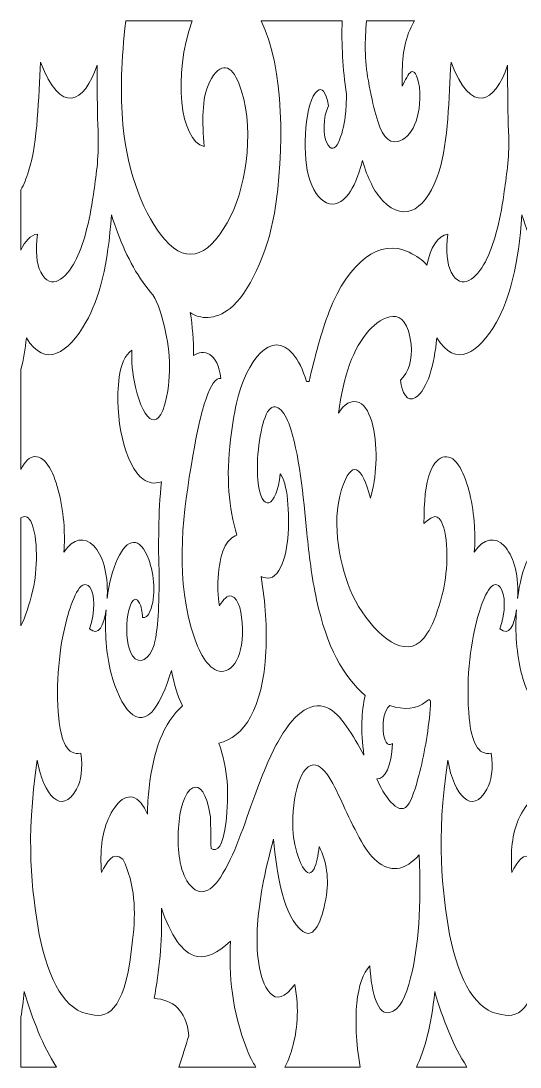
# Model space of a CAD drawing. Header units: millimetres. Extents: x -1200 to 1200, y -590 to 590.
# Drawn here: x -1200 to -637, y -590 to 590 of the extents above; entities that cross this region are included whole.
import ezdxf

# ---------------------------------------------------------------- set-up
doc = ezdxf.new("R2010")
doc.units = ezdxf.units.MM
doc.header["$MEASUREMENT"] = 0
doc.layers.add('Layer 1', color=7, linetype='Continuous')

msp = doc.modelspace()

# ---------------------------------------------------------------- linework, layer by layer
at = {"layer": 'Layer 1', "color": 250, "lineweight": 20}
for points, knots in [([(-1081.8642, 589.9734), (-1086.7919, 546.8328), (-1088.0738, 507.516), (-1084.9167, 472.8897), (-1079.8245, 417.0355), (-1060.362, 369.3258), (-1037.7809, 343.3888), (-1011.0664, 312.7052), (-985.3878, 326.0058), (-963.3466, 370.0753), (-944.725, 407.3068), (-935.7813, 473.8757), (-954.3151, 519.6634), (-962.4652, 539.7985), (-974.691, 545.8932), (-987.3595, 520.7125), (-996.6689, 502.2094), (-995.251, 475.529), (-993.3767, 448.5014), (-1020.446, 454.0999), (-1028.8692, 529.0449), (-1006.9876, 589.9734), (-1006.9876, 589.9734), (-1081.8642, 589.9734), (-1081.8642, 589.9734)], [0, 0, 0, 0, 0.125, 0.125, 0.125, 0.25, 0.25, 0.25, 0.375, 0.375, 0.375, 0.5, 0.5, 0.5, 0.625, 0.625, 0.625, 0.75, 0.75, 0.75, 0.875, 0.875, 0.875, 1, 1, 1, 1]), ([(-929.1449, 589.9734), (-902.9935, 537.4585), (-902.5298, 442.5821), (-914.1828, 372.9553), (-921.7409, 327.7951), (-943.5174, 282.0906), (-964.1136, 265.7004), (-980.904, 252.339), (-997.9668, 253.3137), (-1009.0417, 261.0925), (-1006.5675, 245.8184), (-1004.9948, 229.8826), (-1005.4059, 212.4893), (-994.2631, 220.5914), (-977.5909, 215.9863), (-974.5022, 186.7588), (-986.2312, 188.7818), (-996.923, 152.5753), (-1006.0889, 99.4389), (-1017.2296, 34.8543), (-1025.8557, -28.5653), (-1008.2281, -93.2804), (-1001.2605, -118.86), (-991.1537, -137.7831), (-979.0781, -142.6848), (-964.958, -148.416), (-949.0534, -131.819), (-950.1337, -95.278), (-950.6446, -77.9879), (-953.8265, -61.5924), (-962.4403, -58.72), (-967.2864, -57.1045), (-971.7237, -62.6949), (-976.0746, -69.8023), (-979.7888, -48.6131), (-977.5974, -16.7308), (-969.4903, -1.9177), (-966.0347, 4.3967), (-961.6536, 7.8981), (-956.5954, 9.9008), (-965.4271, 40.2395), (-968.7959, 75.3903), (-963.6945, 118.0003), (-962.0005, 132.1513), (-959.7778, 145.9796), (-956.8311, 158.7273), (-945.4714, 207.8722), (-917.3643, 242.6519), (-893.2409, 214.3501), (-887.175, 207.2337), (-882.0016, 196.5327), (-877.7897, 183.416), (-876.8745, 183.416), (-875.9592, 183.416), (-875.0439, 183.416), (-868.3827, 211.1876), (-861.457, 238.5412), (-852.2624, 262.3031), (-830.5212, 318.4882), (-794.8761, 345.3377), (-762.0103, 328.9697), (-753.7842, 324.873), (-747.1539, 320.692), (-742.0851, 314.6452), (-738.2735, 333.5573), (-730.149, 348.0948), (-718.3239, 349.5375), (-720.8244, 330.6954), (-719.4074, 315.7337), (-714.6885, 306.5515), (-703.2557, 284.3054), (-686.0861, 299.5372), (-676.1592, 318.3322), (-666.4901, 336.6384), (-659.7755, 362.535), (-655.3043, 394.1919), (-652.4885, 413.9385), (-649.0755, 435.6376), (-649.8573, 458.7164), (-650.5095, 477.9686), (-650.9171, 498.143), (-651.0447, 518.8564), (-651.088, 525.8615), (-651.0995, 532.9289), (-651.0775, 540.0422), (-665.3414, 497.0143), (-692.3914, 483.0701), (-714.861, 543.4311), (-717.4287, 503.4215), (-717.7191, 454.228), (-728.3945, 420.4348), (-741.5898, 378.6644), (-766.3106, 360.5556), (-791.8678, 387.1765), (-801.4852, 397.1948), (-808.9892, 412.6425), (-814.7954, 432.4504), (-819.8159, 414.0331), (-824.9318, 402.3132), (-830.111, 395.0625), (-845.0077, 374.2084), (-866.911, 381.3961), (-875.895, 416.6389), (-882.1828, 441.3049), (-880.1895, 500.6795), (-865.4198, 511.1598), (-860.6383, 514.5524), (-856.3885, 512.0109), (-852.9628, 494.0353), (-859.2983, 482.9948), (-860.264, 458.8432), (-853.6527, 449.8053), (-843.4511, 435.8587), (-835.7004, 467.7623), (-833.8241, 485.6235), (-833.1401, 492.133), (-832.8328, 499.305), (-832.9693, 507.2601), (-837.1659, 536.33), (-838.5055, 563.6851), (-837.7215, 589.9734), (-837.7215, 589.9734), (-929.1449, 589.9734), (-929.1449, 589.9734)], [0, 0, 0, 0, 0.024390244, 0.024390244, 0.024390244, 0.048780488, 0.048780488, 0.048780488, 0.073170732, 0.073170732, 0.073170732, 0.097560976, 0.097560976, 0.097560976, 0.12195122, 0.12195122, 0.12195122, 0.146341463, 0.146341463, 0.146341463, 0.170731707, 0.170731707, 0.170731707, 0.195121951, 0.195121951, 0.195121951, 0.219512195, 0.219512195, 0.219512195, 0.243902439, 0.243902439, 0.243902439, 0.268292683, 0.268292683, 0.268292683, 0.292682927, 0.292682927, 0.292682927, 0.317073171, 0.317073171, 0.317073171, 0.341463415, 0.341463415, 0.341463415, 0.365853659, 0.365853659, 0.365853659, 0.390243902, 0.390243902, 0.390243902, 0.414634146, 0.414634146, 0.414634146, 0.43902439, 0.43902439, 0.43902439, 0.463414634, 0.463414634, 0.463414634, 0.487804878, 0.487804878, 0.487804878, 0.512195122, 0.512195122, 0.512195122, 0.536585366, 0.536585366, 0.536585366, 0.56097561, 0.56097561, 0.56097561, 0.585365854, 0.585365854, 0.585365854, 0.609756098, 0.609756098, 0.609756098, 0.634146341, 0.634146341, 0.634146341, 0.658536585, 0.658536585, 0.658536585, 0.682926829, 0.682926829, 0.682926829, 0.707317073, 0.707317073, 0.707317073, 0.731707317, 0.731707317, 0.731707317, 0.756097561, 0.756097561, 0.756097561, 0.780487805, 0.780487805, 0.780487805, 0.804878049, 0.804878049, 0.804878049, 0.829268293, 0.829268293, 0.829268293, 0.853658537, 0.853658537, 0.853658537, 0.87804878, 0.87804878, 0.87804878, 0.902439024, 0.902439024, 0.902439024, 0.926829268, 0.926829268, 0.926829268, 0.951219512, 0.951219512, 0.951219512, 0.975609756, 0.975609756, 0.975609756, 1, 1, 1, 1]), ([(-810.0621, 589.9734), (-812.2984, 568.5913), (-812.5699, 546.0371), (-808.1417, 522.4051), (-805.2415, 506.9271), (-802.583, 494.4161), (-799.8775, 484.5289), (-793.9785, 462.9715), (-786.5115, 450.773), (-774.5016, 454.0537), (-759.7728, 458.0769), (-747.6676, 479.3984), (-750.4062, 515.2047), (-756.3365, 546.1174), (-763.158, 529.9166), (-769.927, 516.4879), (-769.927, 542.6214), (-770.0861, 559.623), (-761.1263, 580.3362), (-759.7175, 583.5929), (-758.0685, 586.8087), (-756.115, 589.9734), (-756.115, 589.9734), (-810.0621, 589.9734), (-810.0621, 589.9734)], [0, 0, 0, 0, 0.125, 0.125, 0.125, 0.25, 0.25, 0.25, 0.375, 0.375, 0.375, 0.5, 0.5, 0.5, 0.625, 0.625, 0.625, 0.75, 0.75, 0.75, 0.875, 0.875, 0.875, 1, 1, 1, 1]), ([(-1200.05, 331.3228), (-1195.6269, 341.5882), (-1189.3202, 348.5612), (-1181.3188, 349.5375), (-1183.8194, 330.6954), (-1182.4024, 315.7337), (-1177.6835, 306.5515), (-1166.2507, 284.3054), (-1149.081, 299.5372), (-1139.1542, 318.3322), (-1129.4851, 336.6384), (-1122.7705, 362.535), (-1118.2993, 394.1919), (-1115.4835, 413.9385), (-1112.0705, 435.6376), (-1112.8523, 458.7164), (-1113.5045, 477.9686), (-1113.9121, 498.143), (-1114.0397, 518.8564), (-1114.083, 525.8615), (-1114.0945, 532.9289), (-1114.0725, 540.0422), (-1128.3363, 497.0143), (-1155.3864, 483.0701), (-1177.856, 543.4311), (-1180.4237, 503.4215), (-1180.714, 454.228), (-1191.3895, 420.4348), (-1193.8871, 412.5282), (-1196.7987, 405.4705), (-1200.05, 399.4025), (-1200.05, 399.4025), (-1200.05, 331.3228), (-1200.05, 331.3228)], [0, 0, 0, 0, 0.090909091, 0.090909091, 0.090909091, 0.181818182, 0.181818182, 0.181818182, 0.272727273, 0.272727273, 0.272727273, 0.363636364, 0.363636364, 0.363636364, 0.454545455, 0.454545455, 0.454545455, 0.545454545, 0.545454545, 0.545454545, 0.636363636, 0.636363636, 0.636363636, 0.727272727, 0.727272727, 0.727272727, 0.818181818, 0.818181818, 0.818181818, 0.909090909, 0.909090909, 0.909090909, 1, 1, 1, 1]), ([(-1193.8705, 232.6422), (-1195.0463, 219.8431), (-1197.0946, 207.5318), (-1200.05, 196.8889), (-1200.05, 196.8889), (-1200.05, 84.1843), (-1200.05, 84.1843), (-1191.379, 103.0166), (-1177.1712, 102.8291), (-1167.7268, 86.1313), (-1158.783, 70.3184), (-1153.0791, 45.2441), (-1151.445, 20.4998), (-1150.7903, 10.5863), (-1150.8308, 0.673), (-1151.6875, -9.2403), (-1141.1197, 7.1862), (-1127.9913, 8.0867), (-1117.9635, -2.1655), (-1108.3192, -12.0257), (-1101.5428, -32.2019), (-1102.6694, -58.8025), (-1102.7067, -59.6869), (-1102.7516, -60.5703), (-1102.8017, -61.4523), (-1100.6824, -44.5222), (-1096.7457, -28.8348), (-1090.9976, -16.5759), (-1080.1009, 6.6636), (-1065.9272, 9.478), (-1055.8525, -17.5715), (-1049.6177, -34.3105), (-1047.2118, -59.1585), (-1054.5702, -76.235), (-1056.7584, -81.3133), (-1059.5266, -83.5816), (-1062.8748, -83.0397), (-1063.3164, -76.4539), (-1064.1942, -70.3178), (-1066.1193, -66.7477), (-1072.872, -54.2253), (-1078.7809, -71.557), (-1080.1738, -84.988), (-1081.7899, -100.57), (-1079.7015, -117.9302), (-1074.1778, -126.3116), (-1066.9867, -137.2226), (-1054.2871, -129.8887), (-1049.8792, -113.8841), (-1046.3398, -101.0336), (-1044.0538, -77.9717), (-1044.0687, -36.1637), (-1045.272, -0.7458), (-1045.0242, 34.6718), (-1041.5851, 70.0884), (-1049.6796, 67.4219), (-1056.335, 68.8295), (-1062.0144, 73.0006), (-1082.6713, 88.1731), (-1095.2099, 141.9139), (-1089.1405, 188.0708), (-1087.2834, 202.1922), (-1082.8956, 212.9954), (-1074.9039, 218.5755), (-1075.6439, 207.8435), (-1074.1601, 191.4908), (-1070.7558, 176.7581), (-1061.278, 135.7414), (-1042.82, 121.8557), (-1034.5113, 172.6344), (-1029.6565, 202.3014), (-1033.5948, 231.9689), (-1042.6222, 261.6353), (-1048.4344, 280.7357), (-1053.6403, 282.9277), (-1062.2752, 295.0452), (-1077.9642, 317.0638), (-1089.0115, 343.2903), (-1098.0073, 371.3775), (-1101.4614, 315.3755), (-1111.6892, 276.6183), (-1126.7085, 250.06), (-1146.4823, 215.096), (-1172.7719, 197.5605), (-1193.8705, 232.6422)], [0, 0, 0, 0, 0.035714286, 0.035714286, 0.035714286, 0.071428571, 0.071428571, 0.071428571, 0.107142857, 0.107142857, 0.107142857, 0.142857143, 0.142857143, 0.142857143, 0.178571429, 0.178571429, 0.178571429, 0.214285714, 0.214285714, 0.214285714, 0.25, 0.25, 0.25, 0.285714286, 0.285714286, 0.285714286, 0.321428571, 0.321428571, 0.321428571, 0.357142857, 0.357142857, 0.357142857, 0.392857143, 0.392857143, 0.392857143, 0.428571429, 0.428571429, 0.428571429, 0.464285714, 0.464285714, 0.464285714, 0.5, 0.5, 0.5, 0.535714286, 0.535714286, 0.535714286, 0.571428571, 0.571428571, 0.571428571, 0.607142857, 0.607142857, 0.607142857, 0.642857143, 0.642857143, 0.642857143, 0.678571429, 0.678571429, 0.678571429, 0.714285714, 0.714285714, 0.714285714, 0.75, 0.75, 0.75, 0.785714286, 0.785714286, 0.785714286, 0.821428571, 0.821428571, 0.821428571, 0.857142857, 0.857142857, 0.857142857, 0.892857143, 0.892857143, 0.892857143, 0.928571429, 0.928571429, 0.928571429, 0.964285714, 0.964285714, 0.964285714, 1, 1, 1, 1]), ([(-730.8755, 232.6422), (-733.6924, 201.9788), (-741.5111, 174.1101), (-754.8354, 165.2987), (-764.3598, 159.0001), (-770.2571, 170.7733), (-772.0446, 184.6197), (-762.6362, 193.9648), (-757.9776, 207.6712), (-759.9161, 225.3337), (-765.1678, 273.1839), (-793.6655, 256.0537), (-807.4391, 240.8617), (-825.2208, 221.2491), (-836.3481, 189.4912), (-841.8569, 147.4724), (-836.2586, 157.6424), (-826.8401, 163.3118), (-818.374, 159.4921), (-804.0241, 153.0187), (-798.3573, 119.5045), (-799.6173, 90.4506), (-800.2026, 76.9555), (-802.3819, 64.0445), (-805.8411, 51.6041), (-815.2719, 88.3553), (-827.0741, 96.7411), (-838.293, 61.4781), (-850.708, 22.4544), (-839.6925, -28.0162), (-825.9269, -57.56), (-809.9075, -91.9423), (-776.377, -125.9827), (-754.1119, -113.2936), (-742.6708, -106.7728), (-732.1714, -88.4666), (-723.5284, -51.7068), (-718.6125, -30.7989), (-717.0644, 8.2324), (-726.0221, 25.5535), (-731.414, 35.9795), (-738.4689, 28.7133), (-745.3773, 23.002), (-745.5503, 47.5032), (-743.5731, 67.4948), (-738.4453, 80.8806), (-729.9749, 102.9915), (-714.6997, 103.755), (-704.7318, 86.1313), (-695.788, 70.3184), (-690.0841, 45.2441), (-688.45, 20.4998), (-687.7954, 10.5863), (-687.8358, 0.673), (-688.6925, -9.2403), (-678.1247, 7.1862), (-664.9963, 8.0867), (-654.9685, -2.1655), (-645.3243, -12.0257), (-638.5478, -32.2019), (-639.6743, -58.8025), (-639.7117, -59.6869), (-639.7567, -60.5703), (-639.8067, -61.4523), (-637.6874, -44.5222), (-633.7506, -28.8348), (-628.0026, -16.5759), (-617.1059, 6.6636), (-602.9322, 9.478), (-592.8575, -17.5715), (-586.6227, -34.3105), (-584.2168, -59.1585), (-591.5752, -76.235), (-593.7634, -81.3133), (-596.5316, -83.5816), (-599.8798, -83.0397), (-600.3214, -76.4539), (-601.1992, -70.3178), (-603.1243, -66.7477), (-609.877, -54.2253), (-615.7859, -71.557), (-617.1787, -84.988), (-618.7949, -100.57), (-616.7065, -117.9302), (-611.1828, -126.3116), (-603.9917, -137.2226), (-591.2921, -129.8887), (-586.8841, -113.8841), (-583.3449, -101.0336), (-581.0588, -77.9717), (-581.0737, -36.1637), (-582.277, -0.7458), (-582.0293, 34.6718), (-578.5901, 70.0884), (-586.6846, 67.4219), (-593.34, 68.8295), (-599.0194, 73.0006), (-619.6763, 88.1731), (-632.2149, 141.9139), (-626.1455, 188.0708), (-624.2884, 202.1922), (-619.9006, 212.9954), (-611.9089, 218.5755), (-612.6489, 207.8435), (-611.1651, 191.4908), (-607.7608, 176.7581), (-598.2831, 135.7414), (-579.825, 121.8557), (-571.5164, 172.6344), (-566.6615, 202.3014), (-570.5998, 231.9689), (-579.6272, 261.6353), (-585.4394, 280.7357), (-590.6452, 282.9277), (-599.2802, 295.0452), (-614.9692, 317.0638), (-626.0165, 343.2903), (-635.0123, 371.3775), (-638.4664, 315.3755), (-648.6943, 276.6183), (-663.7135, 250.06), (-683.4872, 215.096), (-709.7768, 197.5605), (-730.8755, 232.6422)], [0, 0, 0, 0, 0.024390244, 0.024390244, 0.024390244, 0.048780488, 0.048780488, 0.048780488, 0.073170732, 0.073170732, 0.073170732, 0.097560976, 0.097560976, 0.097560976, 0.12195122, 0.12195122, 0.12195122, 0.146341463, 0.146341463, 0.146341463, 0.170731707, 0.170731707, 0.170731707, 0.195121951, 0.195121951, 0.195121951, 0.219512195, 0.219512195, 0.219512195, 0.243902439, 0.243902439, 0.243902439, 0.268292683, 0.268292683, 0.268292683, 0.292682927, 0.292682927, 0.292682927, 0.317073171, 0.317073171, 0.317073171, 0.341463415, 0.341463415, 0.341463415, 0.365853659, 0.365853659, 0.365853659, 0.390243902, 0.390243902, 0.390243902, 0.414634146, 0.414634146, 0.414634146, 0.43902439, 0.43902439, 0.43902439, 0.463414634, 0.463414634, 0.463414634, 0.487804878, 0.487804878, 0.487804878, 0.512195122, 0.512195122, 0.512195122, 0.536585366, 0.536585366, 0.536585366, 0.56097561, 0.56097561, 0.56097561, 0.585365854, 0.585365854, 0.585365854, 0.609756098, 0.609756098, 0.609756098, 0.634146341, 0.634146341, 0.634146341, 0.658536585, 0.658536585, 0.658536585, 0.682926829, 0.682926829, 0.682926829, 0.707317073, 0.707317073, 0.707317073, 0.731707317, 0.731707317, 0.731707317, 0.756097561, 0.756097561, 0.756097561, 0.780487805, 0.780487805, 0.780487805, 0.804878049, 0.804878049, 0.804878049, 0.829268293, 0.829268293, 0.829268293, 0.853658537, 0.853658537, 0.853658537, 0.87804878, 0.87804878, 0.87804878, 0.902439024, 0.902439024, 0.902439024, 0.926829268, 0.926829268, 0.926829268, 0.951219512, 0.951219512, 0.951219512, 0.975609756, 0.975609756, 0.975609756, 1, 1, 1, 1]), ([(-811.5955, -171.086), (-815.9664, -188.5537), (-816.969, -210.2996), (-813.0492, -238.2994), (-825.5186, -216.8604), (-838.8827, -191.0336), (-854.9039, -184.4286), (-874.4795, -176.3568), (-894.3245, -194.38), (-910.3175, -223.4446), (-919.8757, -240.8146), (-928.2028, -261.6943), (-936.1927, -283.5336), (-948.1029, -316.0888), (-959.1529, -352.11), (-975.0344, -376.008), (-987.0055, -394.0212), (-1000.5978, -399.4269), (-1012.7684, -379.7696), (-1022.001, -364.8575), (-1023.7801, -340.8), (-1022.3993, -320.7288), (-1020.9963, -300.3317), (-1015.9988, -279.7269), (-1006.0619, -274.9192), (-998.6159, -271.3163), (-990.5465, -279.9126), (-986.2144, -307.8668), (-986.0191, -319.6909), (-985.8238, -331.5153), (-985.6284, -343.3394), (-978.5722, -348.0734), (-972.125, -340.8063), (-969.0386, -315.5192), (-964.6795, -279.8042), (-966.785, -253.5969), (-976.841, -224.6673), (-948.5826, -218.2057), (-927.2237, -186.6965), (-923.6574, -121.1311), (-922.2264, -94.8246), (-924.397, -66.5353), (-929.0894, -36.8578), (-922.0664, -39.5616), (-915.2114, -40.0471), (-909.1542, -29.996), (-898.019, -11.5191), (-896.5225, 21.7826), (-899.2664, 49.8663), (-900.6426, 63.9525), (-903.4863, 73.462), (-907.5082, 79.2966), (-911.504, 40.7229), (-929.1759, 32.7509), (-932.836, 72.4922), (-934.8993, 94.8965), (-930.658, 129.8837), (-923.24, 146.0361), (-915.4323, 163.0356), (-904.1176, 152.7749), (-897.9745, 136.1324), (-885.6408, 102.7194), (-881.6311, 53.2743), (-877.4969, 12.2048), (-875.0963, -11.6432), (-872.0356, -37.272), (-866.5282, -62.9084), (-855.1037, -116.0894), (-836.6203, -149.2366), (-811.5955, -171.086)], [0, 0, 0, 0, 0.043478261, 0.043478261, 0.043478261, 0.086956522, 0.086956522, 0.086956522, 0.130434783, 0.130434783, 0.130434783, 0.173913043, 0.173913043, 0.173913043, 0.217391304, 0.217391304, 0.217391304, 0.260869565, 0.260869565, 0.260869565, 0.304347826, 0.304347826, 0.304347826, 0.347826087, 0.347826087, 0.347826087, 0.391304348, 0.391304348, 0.391304348, 0.434782609, 0.434782609, 0.434782609, 0.47826087, 0.47826087, 0.47826087, 0.52173913, 0.52173913, 0.52173913, 0.565217391, 0.565217391, 0.565217391, 0.608695652, 0.608695652, 0.608695652, 0.652173913, 0.652173913, 0.652173913, 0.695652174, 0.695652174, 0.695652174, 0.739130435, 0.739130435, 0.739130435, 0.782608696, 0.782608696, 0.782608696, 0.826086957, 0.826086957, 0.826086957, 0.869565217, 0.869565217, 0.869565217, 0.913043478, 0.913043478, 0.913043478, 0.956521739, 0.956521739, 0.956521739, 1, 1, 1, 1]), ([(-1200.05, -92.4152), (-1195.1856, -82.5567), (-1190.6433, -69.2292), (-1186.5233, -51.7068), (-1181.6074, -30.7989), (-1180.0594, 8.2324), (-1189.0171, 25.5535), (-1192.2314, 31.769), (-1196.0371, 31.6957), (-1200.05, 29.4137), (-1200.05, 29.4137), (-1200.05, -92.4152), (-1200.05, -92.4152)], [0, 0, 0, 0, 0.25, 0.25, 0.25, 0.5, 0.5, 0.5, 0.75, 0.75, 0.75, 1, 1, 1, 1]), ([(-1104.0448, -74.2695), (-1106.5662, -91.856), (-1112.3559, -104.5803), (-1122.7554, -95.747), (-1115.8971, -76.7355), (-1116.4238, -56.0583), (-1122.3601, -48.8269), (-1132.8481, -36.0491), (-1143.1986, -66.0656), (-1147.8428, -82.868), (-1157.05, -116.1789), (-1161.0306, -158.0129), (-1157.3181, -196.3896), (-1154.7136, -223.3124), (-1147.5641, -239.0835), (-1132.6422, -235.7877), (-1129.7992, -253.6079), (-1132.3226, -267.461), (-1137.3745, -276.5538), (-1154.0841, -306.6263), (-1174.7136, -283.883), (-1181.5972, -243.8722), (-1195.0519, -335.378), (-1187.9008, -389.0765), (-1179.5574, -440.588), (-1168.3025, -493.9095), (-1149.884, -527.0769), (-1120.9952, -530.7873), (-1099.1571, -536.4555), (-1081.2249, -520.9123), (-1074.0901, -446.7254), (-1070.0095, -414.415), (-1071.4409, -383.4533), (-1084.9983, -355.458), (-1096.8205, -346.0808), (-1102.875, -358.9285), (-1109.2688, -370.469), (-1110.9522, -347.0759), (-1108.7912, -326.7747), (-1101.6488, -310.482), (-1092.8222, -290.3474), (-1079.5088, -278.4374), (-1067.1558, -289.5435), (-1063.4406, -292.8836), (-1060.1868, -298.1878), (-1057.3548, -304.9415), (-1057.2421, -294.7634), (-1056.6396, -284.7309), (-1055.4995, -275.0624), (-1050.6302, -233.7692), (-1039.3869, -201.1636), (-1017.7939, -182.6652), (-1023.0527, -171.9094), (-1027.2429, -158.7999), (-1030.1428, -142.8517), (-1036.8786, -163.9545), (-1043.0413, -177.2313), (-1048.8151, -185.197), (-1067.9906, -211.6532), (-1088.2234, -184.6697), (-1098.3306, -145.9141), (-1103.8592, -124.7146), (-1105.7569, -98.7971), (-1104.0448, -74.2695)], [0, 0, 0, 0, 0.047619048, 0.047619048, 0.047619048, 0.095238095, 0.095238095, 0.095238095, 0.142857143, 0.142857143, 0.142857143, 0.19047619, 0.19047619, 0.19047619, 0.238095238, 0.238095238, 0.238095238, 0.285714286, 0.285714286, 0.285714286, 0.333333333, 0.333333333, 0.333333333, 0.380952381, 0.380952381, 0.380952381, 0.428571429, 0.428571429, 0.428571429, 0.476190476, 0.476190476, 0.476190476, 0.523809524, 0.523809524, 0.523809524, 0.571428571, 0.571428571, 0.571428571, 0.619047619, 0.619047619, 0.619047619, 0.666666667, 0.666666667, 0.666666667, 0.714285714, 0.714285714, 0.714285714, 0.761904762, 0.761904762, 0.761904762, 0.80952381, 0.80952381, 0.80952381, 0.857142857, 0.857142857, 0.857142857, 0.904761905, 0.904761905, 0.904761905, 0.952380952, 0.952380952, 0.952380952, 1, 1, 1, 1]), ([(-641.0498, -74.2695), (-643.5712, -91.856), (-649.3609, -104.5803), (-659.7604, -95.747), (-652.9021, -76.7355), (-653.4288, -56.0583), (-659.3651, -48.8269), (-669.8532, -36.0491), (-680.2035, -66.0656), (-684.8479, -82.868), (-694.0551, -116.1789), (-698.0356, -158.0129), (-694.3231, -196.3896), (-691.7186, -223.3124), (-684.5691, -239.0835), (-669.6472, -235.7877), (-666.8042, -253.6079), (-669.3276, -267.461), (-674.3795, -276.5538), (-691.0892, -306.6263), (-711.7185, -283.883), (-718.6024, -243.8722), (-732.0569, -335.378), (-724.9058, -389.0765), (-716.5624, -440.588), (-705.3075, -493.9095), (-686.889, -527.0769), (-658.0002, -530.7873), (-636.1621, -536.4555), (-618.2299, -520.9123), (-611.0951, -446.7254), (-607.0145, -414.415), (-608.4459, -383.4533), (-622.0033, -355.458), (-633.8255, -346.0808), (-639.8801, -358.9285), (-646.2739, -370.469), (-647.9572, -347.0759), (-645.7962, -326.7747), (-638.6538, -310.482), (-629.8272, -290.3474), (-616.5139, -278.4374), (-604.1608, -289.5435), (-600.4456, -292.8836), (-597.1918, -298.1878), (-594.3598, -304.9415), (-594.2471, -294.7634), (-593.6446, -284.7309), (-592.5045, -275.0624), (-587.6353, -233.7692), (-576.3918, -201.1636), (-554.7989, -182.6652), (-560.0577, -171.9094), (-564.2478, -158.7999), (-567.1478, -142.8517), (-573.8836, -163.9545), (-580.0463, -177.2313), (-585.8201, -185.197), (-604.9956, -211.6532), (-625.2284, -184.6697), (-635.3356, -145.9141), (-640.8642, -124.7146), (-642.7619, -98.7971), (-641.0498, -74.2695)], [0, 0, 0, 0, 0.047619048, 0.047619048, 0.047619048, 0.095238095, 0.095238095, 0.095238095, 0.142857143, 0.142857143, 0.142857143, 0.19047619, 0.19047619, 0.19047619, 0.238095238, 0.238095238, 0.238095238, 0.285714286, 0.285714286, 0.285714286, 0.333333333, 0.333333333, 0.333333333, 0.380952381, 0.380952381, 0.380952381, 0.428571429, 0.428571429, 0.428571429, 0.476190476, 0.476190476, 0.476190476, 0.523809524, 0.523809524, 0.523809524, 0.571428571, 0.571428571, 0.571428571, 0.619047619, 0.619047619, 0.619047619, 0.666666667, 0.666666667, 0.666666667, 0.714285714, 0.714285714, 0.714285714, 0.761904762, 0.761904762, 0.761904762, 0.80952381, 0.80952381, 0.80952381, 0.857142857, 0.857142857, 0.857142857, 0.904761905, 0.904761905, 0.904761905, 0.952380952, 0.952380952, 0.952380952, 1, 1, 1, 1]), ([(-781.0871, -225.0393), (-781.9159, -251.5454), (-789.149, -264.7363), (-798.5352, -265.0797), (-791.584, -282.0469), (-774.6036, -307.8214), (-764.1288, -295.1469), (-758.7572, -288.647), (-754.8716, -274.6165), (-751.1851, -260.9782), (-745.0691, -238.3514), (-740.9291, -213.2842), (-738.2671, -186.4215), (-737.163, -175.2794), (-738.5364, -174.0155), (-742.9835, -177.7471), (-753.5918, -186.6506), (-767.6115, -187.3606), (-784.0361, -182.2933), (-795.815, -190.9652), (-792.8139, -234.7556), (-781.0871, -225.0393)], [0, 0, 0, 0, 0.142857143, 0.142857143, 0.142857143, 0.285714286, 0.285714286, 0.285714286, 0.428571429, 0.428571429, 0.428571429, 0.571428571, 0.571428571, 0.571428571, 0.714285714, 0.714285714, 0.714285714, 0.857142857, 0.857142857, 0.857142857, 1, 1, 1, 1]), ([(-817.5024, -590.0266), (-826.6951, -534.1185), (-821.5757, -491.7995), (-806.4827, -475.7368), (-804.4971, -508.7395), (-797.0615, -531.4329), (-784.351, -528.6412), (-772.7762, -526.0998), (-765.954, -510.5039), (-760.4205, -489.2612), (-751.5452, -455.1902), (-748.3608, -407.1741), (-750.6628, -350.7891), (-759.3581, -359.8084), (-766.5219, -364.1079), (-772.7567, -365.5418), (-788.7129, -369.213), (-803.8234, -357.2393), (-815.9186, -335.6314), (-822.5401, -323.802), (-828.6168, -311.1082), (-834.5241, -298.6559), (-843.9925, -278.6957), (-855.8907, -248.626), (-870.0884, -249.2801), (-886.8867, -250.0545), (-895.6162, -294.458), (-892.9523, -326.9905), (-891.4399, -345.457), (-878.9446, -384.9236), (-869.379, -366.2485), (-866.5463, -360.7179), (-864.952, -351.438), (-863.6186, -341.3682), (-855.2064, -357.6912), (-851.9804, -377.8639), (-856.1454, -400.4956), (-860.7449, -425.4861), (-869.3397, -446.3411), (-881.9974, -436.9745), (-903.9675, -420.7159), (-911.6262, -372.8533), (-914.962, -332.8898), (-925.7863, -371.802), (-931.3655, -403.2909), (-933.1025, -429.3415), (-935.0388, -458.3817), (-932.4067, -491.3682), (-919.391, -506.328), (-911.78, -515.0755), (-902.3168, -511.9031), (-891.0018, -496.8106), (-885.9708, -525.9077), (-888.32, -548.7554), (-893.997, -568.7848), (-896.5188, -577.6831), (-899.2957, -584.713), (-902.245, -590.0266), (-902.245, -590.0266), (-817.5024, -590.0266), (-817.5024, -590.0266)], [0, 0, 0, 0, 0.05, 0.05, 0.05, 0.1, 0.1, 0.1, 0.15, 0.15, 0.15, 0.2, 0.2, 0.2, 0.25, 0.25, 0.25, 0.3, 0.3, 0.3, 0.35, 0.35, 0.35, 0.4, 0.4, 0.4, 0.45, 0.45, 0.45, 0.5, 0.5, 0.5, 0.55, 0.55, 0.55, 0.6, 0.6, 0.6, 0.65, 0.65, 0.65, 0.7, 0.7, 0.7, 0.75, 0.75, 0.75, 0.8, 0.8, 0.8, 0.85, 0.85, 0.85, 0.9, 0.9, 0.9, 0.95, 0.95, 0.95, 1, 1, 1, 1]), ([(-935.078, -590.0266), (-938.4955, -584.9153), (-941.7993, -578.3757), (-944.8907, -570.5662), (-962.3339, -526.5011), (-965.3422, -486.511), (-963.7384, -447.8227), (-993.9165, -477.1938), (-1011.874, -464.8747), (-1023.7175, -448.2186), (-1030.4936, -438.6889), (-1036.5289, -425.8294), (-1041.5527, -410.8991), (-1041.0752, -431.2518), (-1041.6575, -450.3164), (-1043.0558, -464.6257), (-1044.7021, -481.4725), (-1047.0745, -497.6939), (-1049.7284, -512.4737), (-1028.9556, -514.2663), (-1013.6947, -524.8239), (-1010.5593, -554.6646), (-1014.3067, -566.4518), (-1018.0541, -578.2392), (-1021.8013, -590.0266), (-1021.8013, -590.0266), (-935.078, -590.0266), (-935.078, -590.0266)], [0, 0, 0, 0, 0.111111111, 0.111111111, 0.111111111, 0.222222222, 0.222222222, 0.222222222, 0.333333333, 0.333333333, 0.333333333, 0.444444444, 0.444444444, 0.444444444, 0.555555556, 0.555555556, 0.555555556, 0.666666667, 0.666666667, 0.666666667, 0.777777778, 0.777777778, 0.777777778, 0.888888889, 0.888888889, 0.888888889, 1, 1, 1, 1]), ([(-1159.9837, -590.0266), (-1175.4922, -565.7269), (-1186.952, -536.5642), (-1196.2931, -504.858), (-1197.2987, -515.4071), (-1198.5658, -524.9216), (-1200.05, -533.5737), (-1200.05, -533.5737), (-1200.05, -590.0266), (-1200.05, -590.0266), (-1200.05, -590.0266), (-1159.9837, -590.0266), (-1159.9837, -590.0266)], [0, 0, 0, 0, 0.25, 0.25, 0.25, 0.5, 0.5, 0.5, 0.75, 0.75, 0.75, 1, 1, 1, 1]), ([(-696.9887, -590.0266), (-712.4973, -565.7269), (-723.957, -536.5642), (-733.2981, -504.858), (-737.1485, -545.2511), (-744.8179, -570.5107), (-753.9361, -590.0266), (-753.9361, -590.0266), (-696.9887, -590.0266), (-696.9887, -590.0266)], [0, 0, 0, 0, 0.333333333, 0.333333333, 0.333333333, 0.666666667, 0.666666667, 0.666666667, 1, 1, 1, 1])]:
    msp.add_open_spline(points, degree=3, knots=knots, dxfattribs=at)

doc.saveas('drawing.dxf')
